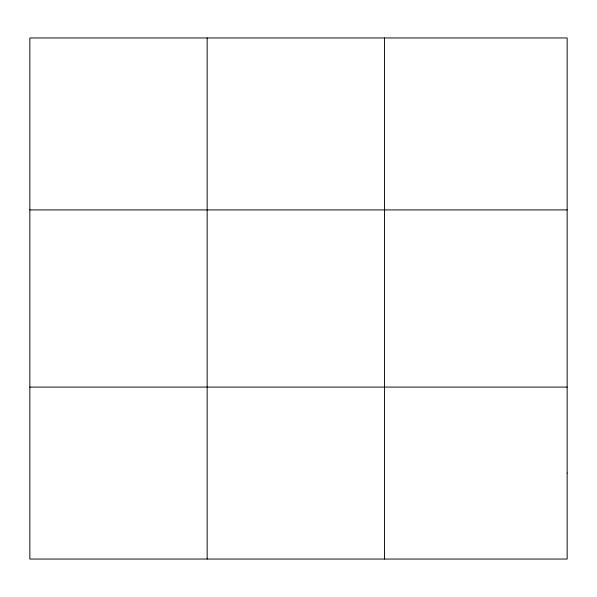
<?xml version="1.0" encoding="UTF-8"?>
<svg xmlns="http://www.w3.org/2000/svg" width="597" height="597" viewBox="0 0 597 597"><rect width="100%" height="100%" fill="white"/><g stroke="black" fill="none" stroke-linecap="round" stroke-linejoin="round"><path stroke-width="0.9" d="M207.159 559.046L207.159 37.954M384.468 559.046L384.468 37.954M29.85 209.913L567.15 209.913M29.85 387.087L567.15 387.087M567.15 473.063L567.15 559.046L29.85 559.046L29.85 37.954L567.15 37.954L567.15 473.063"/></g></svg>
